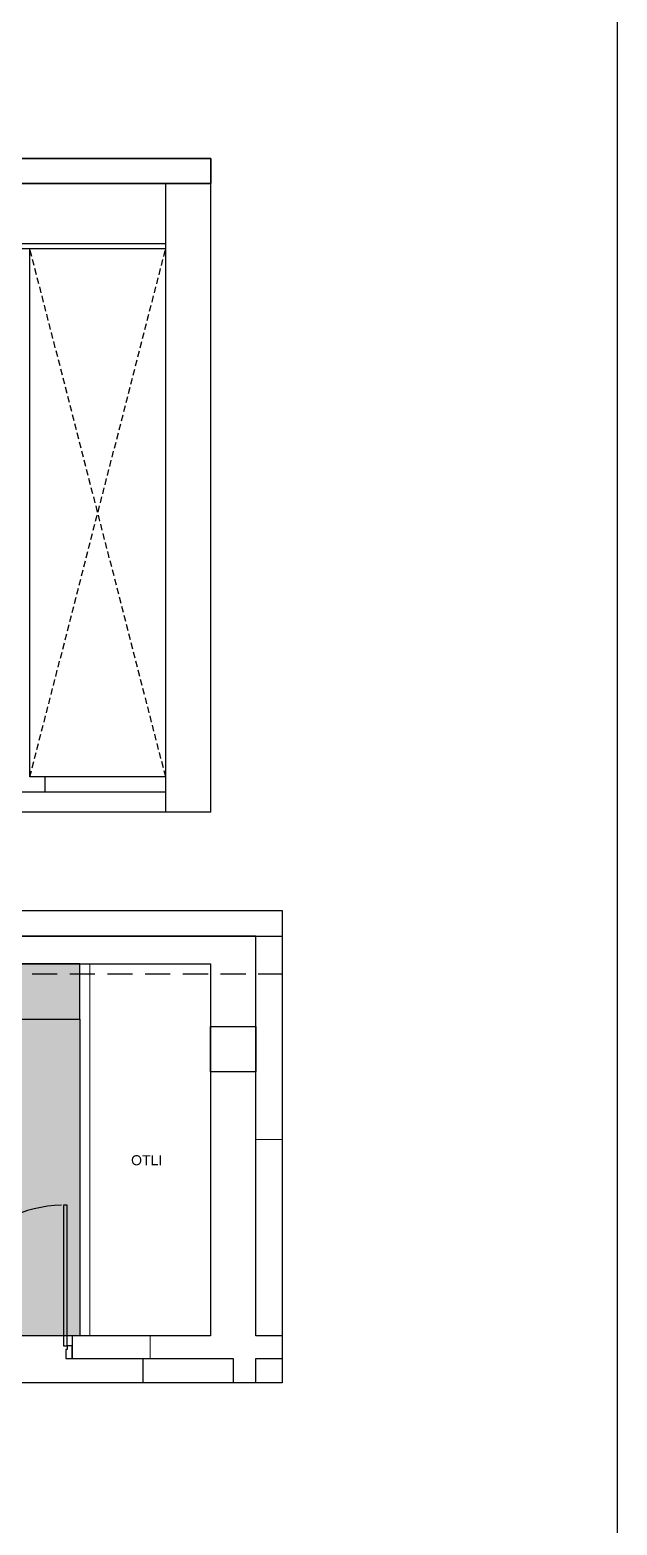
# Model space of a CAD drawing. Header units: millimetres. Extents: x 56222 to 3066687, y -650199 to -121287.
# Drawn here: x 157295.1 to 157411.9, y -181205.9 to -180908.5 of the extents above; entities that cross this region are included whole.
import ezdxf

# ---------------------------------------------------------------- set-up
doc = ezdxf.new("R2010")
doc.units = ezdxf.units.MM
doc.header["$MEASUREMENT"] = 0
doc.linetypes.add('DASHED2', pattern=[0.375, 0.25, -0.125])
doc.linetypes.add('HIDDEN', pattern=[0.375, 0.25, -0.125])
doc.layers.add('AR DOOR', color=40, linetype='Continuous')
doc.layers.add('AR ELE-5', color=134, linetype='Continuous')
for name, color, linetype, lineweight in [('BEAM', 160, 'HIDDEN', 25), ('COLUMN', 1, 'Continuous', 30), ('dim05', 1, 'Continuous', 13), ('Electrical', 84, 'Continuous', 30), ('ELEVATION', 250, 'Continuous', 9), ('FIRST FLOOR', 7, 'Continuous', 9), ('FIRST FLOOR_( PLine )_', 251, 'Continuous', 30), ('Flooring', 253, 'Continuous', 30), ('FURNITURE', 32, 'Continuous', 9), ('TILE', 14, 'Continuous', 9), ('wall', 7, 'Continuous', 30), ('XX~SLAB ( BEAM )~ ( DIM )', 7, 'Continuous', 9)]:
    doc.layers.add(name, color=color, linetype=linetype, lineweight=lineweight)
doc.layers.add('XX~SLAB ( PLINE )', color=251, linetype='Continuous', plot=False)
doc.styles.get("Standard").update_dxf_attribs({"font": 'arial.ttf', "height": 6})

# ---------------------------------------------------------------- blocks, each defined once
blk = doc.blocks.new('*U18')
for points in [[(0, 0), (-2.321485226275399e-10, 1120), (-30.00000000023215, 1120), (-30, -2.842170943040401e-14)], [(40, 0), (0, 0), (0, -30), (-10, -30), (-10, -99.99999999999272), (39.99999999994179, -99.99999999999272)], [(-1160, -2.317506186955143e-10), (-1120, -2.317506186955143e-10), (-1120, -30.00000000023175), (-1110, -30.00000000023175), (-1110, -100.0000000002245), (-1159.999999999942, -100.0000000002245)]]:
    blk.add_lwpolyline(points, close=True)
at = {"layer": 'AR ELE-5', "linetype": 'ByBlock', "ltscale": 15}
blk.add_arc((1.641667762753059, -0.6800010522429716), 1121.641873889809, 92.37301451370737, 179.9652641421009, dxfattribs=at)

msp = doc.modelspace()

# ---------------------------------------------------------------- hatches: boundary and pattern name
at = {"layer": 'TILE', "linetype": 'Continuous', "lineweight": 25, "true_color": 0xeee0cd, "transparency": 33554556}
h = msp.add_hatch(color=254, dxfattribs=at)
h.dxf.hatch_style = 1
h.paths.add_polyline_path([(157305.0699474433, -181105.270689387), (157273.5739474433, -181105.270689387), (157273.5739474433, -181120.9767682619), (157273.5739474433, -181144.5987682619), (157273.5739474433, -181168.2207682619), (157305.0699474433, -181168.2207682619)])
h.paths.add_polyline_path([(157269.3219474434, -181120.9767682619), (157269.3219474434, -181105.270689387), (157237.8259474434, -181105.270689387), (157237.8259474434, -181120.9767682619), (157237.8259474434, -181144.5987682619), (157237.8259474434, -181168.2207682619), (157269.3219474434, -181168.2207682619), (157269.3219474434, -181144.5987682619)])
h.paths.add_polyline_path([(157305.0699474433, -181094.220768262), (157273.5739474433, -181094.220768262), (157273.5739474433, -181105.270689387), (157305.0699474433, -181105.270689387)])
h.paths.add_polyline_path([(157269.3219474434, -181098.720768262), (157237.8259474434, -181098.720768262), (157237.8259474434, -181105.270689387), (157269.3219474434, -181105.270689387)])

# ---------------------------------------------------------------- linework, layer by layer
at = {"color": 6, "lineweight": 30}
for p, q in [((157322.1513247319, -180951.0516465805), (157176.651324732, -180951.0516465805)), ((157322.1513247319, -180952.0516465805), (157176.651324732, -180952.0516465805))]:
    msp.add_line(p, q, dxfattribs=at)
at = {"layer": 'BEAM', "ltscale": 20}
msp.add_line((157168.0756845572, -181096.2207682619), (157345.2892124178, -181096.2207682619), dxfattribs=at)
at = {"layer": 'COLUMN'}
msp.add_lwpolyline([(157331.0739474435, -181106.7207682619), (157340.0739474435, -181106.7207682619), (157340.0739474435, -181115.7207682619), (157331.0739474435, -181115.7207682619)], close=True, dxfattribs=at)
at = {"layer": 'dim05', "color": 1, "lineweight": 35}
for p, q in [((157331.1513247319, -180934.0516465804), (157167.6513247319, -180934.0516465804)), ((157331.1513247319, -180934.0516465804), (157331.1513247319, -180939.0516465804)), ((157331.1513247319, -180939.0516465804), (157167.6513247319, -180939.0516465804))]:
    msp.add_line(p, q, dxfattribs=at)
at = {"layer": 'ELEVATION', "lineweight": 25, "transparency": 33554600}
msp.add_lwpolyline([(157168.0756845572, -181083.6320877714), (157345.2892124178, -181083.6320877714), (157345.2892124178, -181177.5712246259), (157168.0756845572, -181177.5712246259)], close=True, dxfattribs=at)
at = {"layer": 'FIRST FLOOR'}
for p, q in [((157172.5739474432, -181088.7207682369), (157345.2892124178, -181088.7207682619)), ((157340.0739474435, -181168.2207682619), (157340.0739474435, -181088.7207682619)), ((157331.0739474435, -181168.2207682619), (157331.0739474434, -181094.220768262)), ((157176.5739474435, -181168.2207682619), (157331.0739474435, -181168.2207682619)), ((157319.0739474435, -181172.7207682619), (157319.0739474435, -181168.2207682619)), ((157340.0739474435, -181168.2207682619), (157345.2892124178, -181168.2207682619)), ((157303.5739474433, -181172.7207682619), (157335.5739474435, -181172.7207682619)), ((157335.5739474435, -181172.7207682619), (157335.5739474435, -181177.5712246259)), ((157340.0739474435, -181172.7207682619), (157345.2892124178, -181172.7207682619)), ((157340.0739474435, -181172.7207682619), (157340.0739474435, -181177.5712246259))]:
    msp.add_line(p, q, dxfattribs=at)
at = {"layer": 'FIRST FLOOR_( PLine )_'}
for p, q in [((157340.0739474435, -181088.7207682619), (157172.5739474432, -181088.7207682369)), ((157340.0739474435, -181168.2207682619), (157340.0739474435, -181088.7207682619)), ((157181.5739474432, -181094.220768262), (157331.0739474435, -181094.220768262)), ((157331.0739474434, -181094.220768262), (157331.0739474435, -181168.2207682619)), ((157331.0739474435, -181168.2207682619), (157303.5739474433, -181168.2207682619)), ((157303.5739474433, -181168.2207682619), (157303.5739474433, -181172.7207682619)), ((157345.2892124178, -181168.2207682619), (157340.0739474435, -181168.2207682619)), ((157303.5739474433, -181172.7207682619), (157335.5739474435, -181172.7207682619)), ((157335.5739474435, -181172.7207682619), (157335.5739474435, -181177.5712246259)), ((157340.0739474435, -181177.5712246259), (157340.0739474435, -181172.720768262)), ((157340.0739474435, -181172.720768262), (157345.2892124178, -181172.720768262))]:
    msp.add_line(p, q, dxfattribs=at)
at = {"layer": 'Flooring', "ltscale": 4}
msp.add_lwpolyline([(157223.6513247319, -181061.0516465803), (157223.6513247319, -181060.0516465803), (157322.1513247319, -181060.0516465803)], dxfattribs=at)
at = {"layer": 'FURNITURE', "lineweight": 30}
for p, q in [((157295.1513247319, -181057.0516465803), (157295.1513247319, -180952.0516465805)), ((157322.1513247319, -181057.0516465803), (157295.1513247319, -181057.0516465803)), ((157298.1513247319, -181060.0516465803), (157298.1513247319, -181057.0516465803)), ((157317.5739474434, -181172.7207682619), (157317.5739474434, -181177.5712246259))]:
    msp.add_line(p, q, dxfattribs=at)
at = {"layer": 'FURNITURE'}
for p, q in [((157307.0739474434, -181168.2207682619), (157307.0739474434, -181094.220768262)), ((157345.2892124178, -181129.2207682619), (157340.0739474435, -181129.2207682619))]:
    msp.add_line(p, q, dxfattribs=at)
at = {"layer": 'TILE', "color": 1, "linetype": 'Continuous', "lineweight": 25}
msp.add_lwpolyline([(155066.7129398941, -179491.1724633639), (157411.9242206409, -179491.1724633639), (157411.9242206409, -181613.5651130052), (155066.7129398941, -181613.5651130052)], close=True, dxfattribs=at)
at = {"layer": 'TILE', "color": 27, "lineweight": 25, "true_color": 0x7d5120}
for points in [[(157273.5739474433, -181105.270689387), (157305.0699474433, -181105.270689387), (157305.0699474433, -181094.220768262), (157273.5739474433, -181094.220768262)], [(157273.5739474433, -181105.270689387), (157305.0699474433, -181105.270689387), (157305.0699474433, -181168.2207682619), (157273.5739474433, -181168.2207682619)]]:
    msp.add_lwpolyline(points, close=True, dxfattribs=at)
at = {"layer": 'wall', "lineweight": 30}
for p, q in [((157331.151324732, -181064.0516465803), (157331.151324732, -180937.0516465803)), ((157322.1513247319, -181064.0516465803), (157322.1513247319, -180939.0516465804)), ((157331.151324732, -181064.0516465803), (157167.6513247319, -181064.0516465803))]:
    msp.add_line(p, q, dxfattribs=at)
at = {"layer": 'XX~SLAB ( BEAM )~ ( DIM )', "color": 1, "linetype": 'Continuous', "lineweight": 25}
msp.add_line((157322.1513247319, -180951.0516465805), (157176.6513247319, -180951.0516465805), dxfattribs=at)
at = {"layer": 'XX~SLAB ( BEAM )~ ( DIM )', "color": 27, "linetype": 'DASHED2', "lineweight": 25, "ltscale": 5, "true_color": 0x7d5120}
for p, q in [((157295.1513247319, -181057.0516465803), (157322.1513247319, -180952.0516465805)), ((157322.1513247319, -181057.0516465803), (157295.1513247319, -180952.0516465805))]:
    msp.add_line(p, q, dxfattribs=at)
at = {"layer": 'XX~SLAB ( PLINE )'}
msp.add_lwpolyline([(157172.5739474432, -181149.2573746294), (157172.5739474432, -181088.7207682616), (157345.2892124178, -181088.7207595949)], dxfattribs=at)

# ---------------------------------------------------------------- block references
at = {"layer": 'AR DOOR', "linetype": 'ByBlock', "lineweight": -2, "extrusion": (0, 0, -1), "xscale": -0.02500000000004329, "yscale": 0.02500000000004329, "zscale": -0.02500000000004329}
msp.add_blockref('*U18', (-157302.5739474433, -181170.220768262), dxfattribs=at)

# ---------------------------------------------------------------- texts
at = {"layer": 'Electrical', "color": 240, "true_color": 0xed1f24, "transparency": 33554687}
msp.add_text('OTLI', height=2, dxfattribs=at).set_placement((157315.2710781118, -181134.3138899025))

doc.saveas('drawing.dxf')
